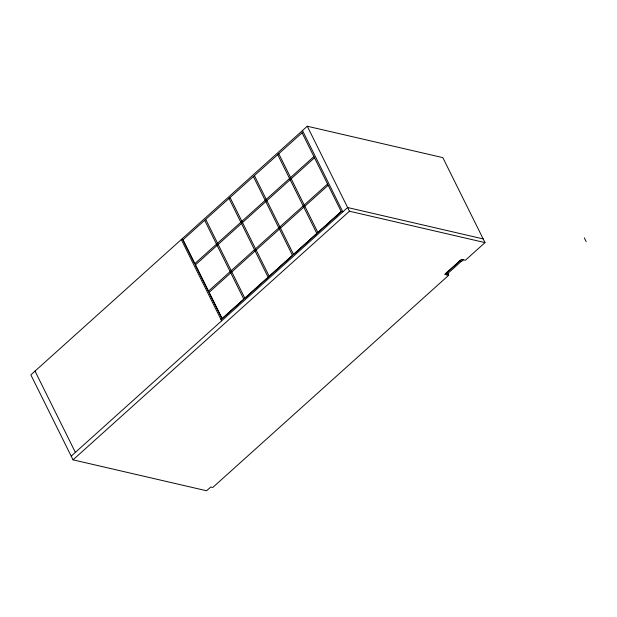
<?xml version="1.0" encoding="UTF-8"?>
<svg xmlns="http://www.w3.org/2000/svg" width="617" height="617" viewBox="0 0 617 617"><rect width="100%" height="100%" fill="white"/><g stroke="black" fill="none" stroke-linecap="round" stroke-linejoin="round"><path stroke-width="0.93" d="M448.652 275.298L444.68 274.38L461.393 259.348L465.365 260.266L485.008 242.604L442.821 157.62L307.281 126.238L30.85 374.858L73.037 459.842L206.587 490.762L210.767 487.006L212.757 487.461L448.652 275.298L447.549 273.084M302.122 132.748L182.94 239.843L222.151 318.688L341.247 211.569L302.037 132.732M313.876 156.579L194.779 263.69L182.331 238.617M314.485 157.805L195.388 264.924L208.423 291.178L327.519 184.067M328.136 185.293L209.04 292.412L222.074 318.673M221.025 319.606L243.8 299.129L204.674 220.3M341.17 211.554L317.871 232.509L278.745 153.687M71.202 456.14L347.633 207.528L483.173 238.91M73.037 459.842L349.461 211.222L485.008 242.604M446.469 273.1L460.189 260.76M447.865 273.424L461.585 261.084M446.662 274.843L448.158 273.493L446.176 273.03M463.382 259.803L461.878 261.153L459.896 260.698M584.314 237.877L586.15 241.579M307.281 126.238L349.461 211.222M302.477 130.557L342.821 211.847M277.696 154.628L316.829 233.45L293.53 254.397L254.405 175.575M253.356 176.516L292.481 255.338L269.189 276.293L230.056 197.471M229.015 198.412L268.14 277.234L244.849 298.188L205.716 219.367M181.29 239.558L221.642 320.84M35.03 371.102L75.382 452.384"/></g></svg>
